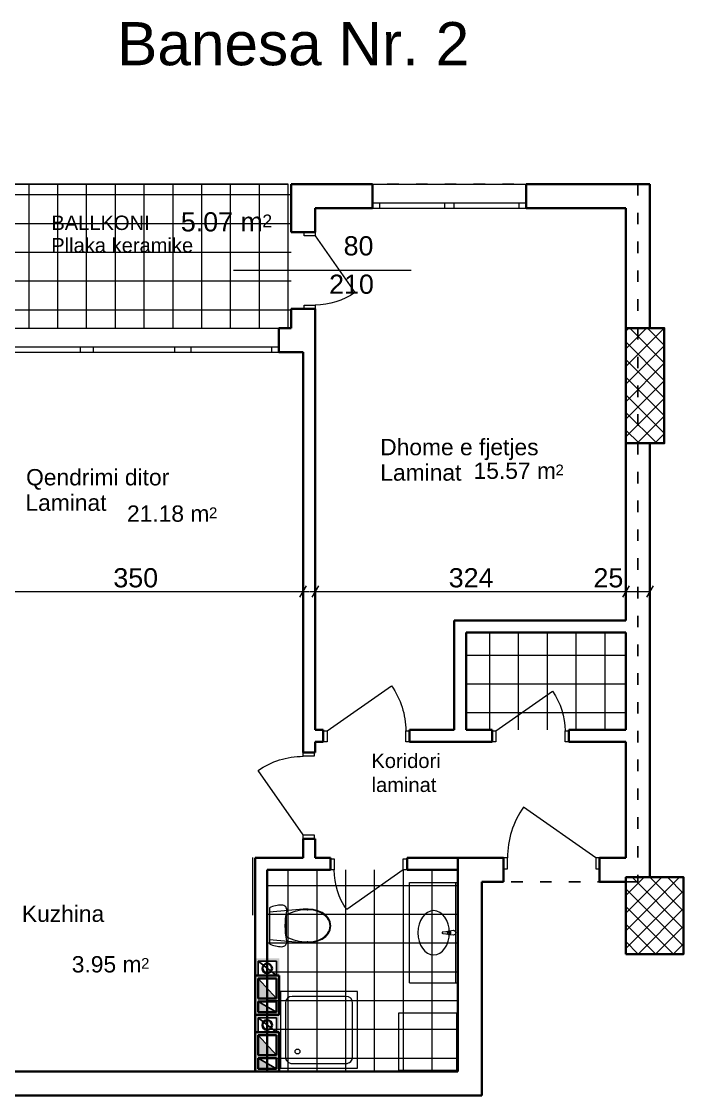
# Model space of a CAD drawing. Header units: centimetres. Extents: x 765 to 25620, y 224160 to 230516.
# Drawn here: x 9086 to 9775, y 229192 to 230311 of the extents above; entities that cross this region are included whole.
import ezdxf
from ezdxf.enums import TextEntityAlignment as Align

# ---------------------------------------------------------------- set-up
doc = ezdxf.new("R2010")
doc.units = ezdxf.units.CM
doc.header["$MEASUREMENT"] = 0
doc.linetypes.add('ACAD_ISO03W100', pattern=[30, 12, -18])
for name, color, linetype, lineweight, true_color in [('0_Pen_No__1#1_Pen_No__8', 7, 'Continuous', 35, 0xa80f02), ('0_Pen_No__8', 7, 'Continuous', 35, 0xa80f02), ('2D Drafting - General_Pen_No__8', 7, 'Continuous', 35, 0xa80f02), ('A-COLS_Pen_No__97#1_Pen_No__81', 7, 'Continuous', 20, 0x6a6a6a), ('Annotation - Text_Pen_No__8', 7, 'Continuous', 35, 0xa80f02), ('ARCHICAD Doors_Pen_No__23', 7, 'Continuous', 20, 0xff6600), ('ARCHICAD Doors_Pen_No__3', 7, 'Continuous', 18, 0xff6600), ('ARCHICAD Windows_Pen_No__23', 7, 'Continuous', 20, 0xff6600), ('ARCHICAD Windows_Pen_No__3', 7, 'Continuous', 18, 0xff6600), ('Interior - Furniture _Pen_No__81', 7, 'Continuous', 20, 0x6a6a6a)]:
    doc.layers.add(name, color=color, linetype=linetype, lineweight=lineweight, true_color=true_color)
for name, color, linetype, lineweight in [('0_Pen_No__101', 252, 'Continuous', 13), ('ARCHICAD Door Markers_Pen_No__1', 7, 'Continuous', 13), ('ARCHICAD Door Markers_Pen_No__7', 7, 'Continuous', 35), ('ARCHICAD Doors_Pen_No__27', 7, 'Continuous', 35), ('ARCHICAD Windows_Pen_No__27', 7, 'Continuous', 35), ('Structural - Bearing_Pen_No__21', 7, 'Continuous', 35), ('Structural - Bearing_Pen_No__27', 7, 'Continuous', 35)]:
    doc.layers.add(name, color=color, linetype=linetype, lineweight=lineweight)
for name, color, linetype in [('ARCHICAD Door Markers', 7, 'Continuous'), ('ARCHICAD Doors', 7, 'Continuous'), ('ARCHICAD Windows', 7, 'Continuous'), ('Dimensioning - General', 7, 'Continuous'), ('Structural - Bearing', 7, 'Continuous')]:
    doc.layers.add(name, color=color, linetype=linetype)
doc.styles.add('GENERATED_STYLE_1', font='arial.ttf')
doc.styles.get("Standard").update_dxf_attribs({"font": 'arial.ttf'})
pattern_1 = [(45, (7503.37, 207240.939), (-9.192388, 9.192388), []), (135, (7503.37, 207240.939), (9.192388, 9.192388), [])]

# ---------------------------------------------------------------- blocks, each defined once
blk = doc.blocks.new('Door 22_6')
at = {"layer": 'ARCHICAD Doors_Pen_No__23', "color": 30, "linetype": 'Continuous', "lineweight": 20, "true_color": 0xff6600}
for p, q in [((-360, 0), (-400, 0)), ((-400, 0), (-400, -115)), ((-360, -115), (-360, 0)), ((400, 0), (360, 0)), ((360, 0), (360, -115)), ((400, -115), (400, 0)), ((-400, -115), (-360, -115)), ((360, -115), (400, -115))]:
    blk.add_line(p, q, dxfattribs=at)
at = {"layer": 'ARCHICAD Doors_Pen_No__27', "color": 7, "linetype": 'Continuous', "lineweight": 35}
for p, q in [((-400, 10), (-437, 10)), ((-400, 10), (-437, 10)), ((-400, 0), (-400, 10)), ((-400, 0), (-400, 10)), ((-400, -115), (-400, 0)), ((-400, -115), (-400, 0)), ((400, 0), (400, 10)), ((400, 0), (400, 10)), ((400, 10), (437, 10)), ((400, 10), (437, 10)), ((400, -115), (400, 0)), ((400, -115), (400, 0)), ((-400, -115), (-437, -115)), ((-400, -115), (-437, -115)), ((400, -115), (437, -115)), ((400, -115), (437, -115))]:
    blk.add_line(p, q, dxfattribs=at)
at = {"layer": 'ARCHICAD Doors_Pen_No__3', "color": 30, "linetype": 'Continuous', "lineweight": 18, "true_color": 0xff6600}
blk.add_line((360, 0), (-230, 413), dxfattribs=at)
blk.add_arc((360, 0), 720, 145, 180, dxfattribs=at)
blk = doc.blocks.new('Door 22_4')
at = {"layer": 'ARCHICAD Doors_Pen_No__23', "color": 30, "linetype": 'Continuous', "lineweight": 20, "true_color": 0xff6600}
for p, q in [((-410, 0), (-450, 0)), ((-450, 0), (-450, -115)), ((-410, -115), (-410, 0)), ((450, 0), (410, 0)), ((410, 0), (410, -115)), ((450, -115), (450, 0)), ((-450, -115), (-410, -115)), ((410, -115), (450, -115))]:
    blk.add_line(p, q, dxfattribs=at)
at = {"layer": 'ARCHICAD Doors_Pen_No__27', "color": 7, "linetype": 'Continuous', "lineweight": 35}
for p, q in [((-450, 10), (-487, 10)), ((-450, 10), (-487, 10)), ((-450, 0), (-450, 10)), ((-450, 0), (-450, 10)), ((-450, -115), (-450, 0)), ((-450, -115), (-450, 0)), ((450, 0), (450, 10)), ((450, 0), (450, 10)), ((450, 10), (487, 10)), ((450, 10), (487, 10)), ((450, -115), (450, 0)), ((450, -115), (450, 0)), ((-450, -115), (-487, -115)), ((-450, -115), (-487, -115)), ((450, -115), (487, -115)), ((450, -115), (487, -115))]:
    blk.add_line(p, q, dxfattribs=at)
at = {"layer": 'ARCHICAD Doors_Pen_No__3', "color": 30, "linetype": 'Continuous', "lineweight": 18, "true_color": 0xff6600}
blk.add_line((410, 0), (-262, 470), dxfattribs=at)
blk.add_arc((410, 0), 820, 145, 180, dxfattribs=at)
blk = doc.blocks.new('Double Sash Window 22_2')
at = {"layer": 'ARCHICAD Windows_Pen_No__23', "color": 30, "linetype": 'Continuous', "lineweight": 20, "true_color": 0xff6600}
for p, q in [((-800, 0), (-725, 0)), ((-725, 0), (-725, -50)), ((-50, -50), (-50, 0)), ((-50, 0), (0, 0)), ((0, 0), (50, 0)), ((50, 0), (50, -50)), ((725, -50), (725, 0)), ((725, 0), (800, 0)), ((-725, -50), (-800, -50)), ((0, -50), (-50, -50)), ((50, -50), (0, -50)), ((800, -50), (725, -50))]:
    blk.add_line(p, q, dxfattribs=at)
at = {"layer": 'ARCHICAD Windows_Pen_No__27', "color": 7, "linetype": 'Continuous', "lineweight": 35}
for p, q in [((-800, 0), (-800, -50)), ((-800, 0), (-800, -50)), ((800, 0), (800, -50)), ((800, 0), (800, -50)), ((-800, -50), (-800, -250)), ((800, -50), (800, -250))]:
    blk.add_line(p, q, dxfattribs=at)
at = {"layer": 'ARCHICAD Windows_Pen_No__3', "color": 30, "linetype": 'Continuous', "lineweight": 18, "true_color": 0xff6600}
for p, q in [((-800, 0), (800, 0)), ((-725, 0), (-50, 0)), ((50, 0), (725, 0)), ((-50, -50), (-725, -50)), ((725, -50), (50, -50)), ((-800, -250), (800, -250))]:
    blk.add_line(p, q, dxfattribs=at)
blk = doc.blocks.new('Triple Window 22')
at = {"layer": 'ARCHICAD Windows_Pen_No__23', "color": 30, "linetype": 'Continuous', "lineweight": 20, "true_color": 0xff6600}
for p, q in [((-1500, 0), (-1425, 0)), ((-1425, 0), (-1425, -50)), ((-568, -50), (-568, 0)), ((-568, 0), (-500, 0)), ((-500, 0), (-432, 0)), ((-432, 0), (-432, -50)), ((412.5, -50), (412.5, 0)), ((412.5, 0), (500, 0)), ((500, 0), (587.5, 0)), ((587.5, 0), (587.5, -50)), ((1425, -50), (1425, 0)), ((1425, 0), (1500, 0)), ((-1425, -50), (-1500, -50)), ((-500, -50), (-568, -50)), ((-432, -50), (-500, -50)), ((500, -50), (412.5, -50)), ((587.5, -50), (500, -50)), ((1500, -50), (1425, -50))]:
    blk.add_line(p, q, dxfattribs=at)
at = {"layer": 'ARCHICAD Windows_Pen_No__27', "color": 7, "linetype": 'Continuous', "lineweight": 35}
for p, q in [((-1500, 0), (-1500, -50)), ((-1500, 0), (-1500, -50)), ((1500, 0), (1500, -50)), ((1500, 0), (1500, -50)), ((-1500, -50), (-1500, -250)), ((1500, -50), (1500, -250))]:
    blk.add_line(p, q, dxfattribs=at)
at = {"layer": 'ARCHICAD Windows_Pen_No__3', "color": 30, "linetype": 'Continuous', "lineweight": 18, "true_color": 0xff6600}
for p, q in [((-1500, 0), (1500, 0)), ((-1425, 0), (-568, 0)), ((-432, 0), (412.5, 0)), ((587.5, 0), (1425, 0)), ((-568, -50), (-1425, -50)), ((412.5, -50), (-432, -50)), ((1425, -50), (587.5, -50)), ((-1500, -250), (1500, -250))]:
    blk.add_line(p, q, dxfattribs=at)
blk = doc.blocks.new('Door 22_3')
at = {"layer": 'ARCHICAD Doors_Pen_No__23', "color": 30, "linetype": 'Continuous', "lineweight": 20, "true_color": 0xff6600}
for p, q in [((-460, 0), (-500, 0)), ((-500, 0), (-500, -115)), ((-460, -115), (-460, 0)), ((500, 0), (460, 0)), ((460, 0), (460, -115)), ((500, -115), (500, 0)), ((-500, -115), (-460, -115)), ((460, -115), (500, -115))]:
    blk.add_line(p, q, dxfattribs=at)
at = {"layer": 'ARCHICAD Doors_Pen_No__27', "color": 7, "linetype": 'Continuous', "lineweight": 35}
for p, q in [((-500, 0), (-537, 0)), ((-500, 0), (-537, 0)), ((-500, 0), (-500, -115)), ((-500, 0), (-500, -115)), ((500, 0), (500, -115)), ((500, 0), (500, -115)), ((500, 0), (537, 0)), ((500, 0), (537, 0)), ((-500, -115), (-500, -250)), ((-500, -115), (-500, -250)), ((500, -115), (500, -250)), ((500, -115), (500, -250)), ((-500, -250), (-537, -250)), ((-500, -250), (-537, -250)), ((500, -250), (537, -250)), ((500, -250), (537, -250))]:
    blk.add_line(p, q, dxfattribs=at)
at = {"layer": 'ARCHICAD Doors_Pen_No__3', "color": 30, "linetype": 'Continuous', "lineweight": 18, "true_color": 0xff6600}
blk.add_line((460, 0), (-294, 528), dxfattribs=at)
blk.add_arc((460, 0), 920, 145, 180, dxfattribs=at)
blk = doc.blocks.new('Door 22')
at = {"layer": 'ARCHICAD Doors_Pen_No__23', "color": 30, "linetype": 'Continuous', "lineweight": 20, "true_color": 0xff6600}
for p, q in [((-360, 0), (-400, 0)), ((-400, 0), (-400, -115)), ((-360, -115), (-360, 0)), ((400, 0), (360, 0)), ((360, 0), (360, -115)), ((400, -115), (400, 0)), ((-400, -115), (-360, -115)), ((360, -115), (400, -115))]:
    blk.add_line(p, q, dxfattribs=at)
at = {"layer": 'ARCHICAD Doors_Pen_No__27', "color": 7, "linetype": 'Continuous', "lineweight": 35}
for p, q in [((-400, 0), (-437, 0)), ((-400, 0), (-437, 0)), ((-400, 0), (-400, -115)), ((-400, 0), (-400, -115)), ((400, 0), (400, -115)), ((400, 0), (400, -115)), ((400, 0), (437, 0)), ((400, 0), (437, 0)), ((-400, -125), (-437, -125)), ((-400, -125), (-437, -125)), ((-400, -115), (-400, -125)), ((-400, -115), (-400, -125)), ((400, -115), (400, -125)), ((400, -115), (400, -125)), ((400, -125), (437, -125)), ((400, -125), (437, -125))]:
    blk.add_line(p, q, dxfattribs=at)
at = {"layer": 'ARCHICAD Doors_Pen_No__3', "color": 30, "linetype": 'Continuous', "lineweight": 18, "true_color": 0xff6600}
blk.add_line((360, 0), (-230, 413), dxfattribs=at)
blk.add_arc((360, 0), 720, 145, 180, dxfattribs=at)
blk = doc.blocks.new('Door 22_2')
at = {"layer": 'ARCHICAD Doors_Pen_No__23', "color": 30, "linetype": 'Continuous', "lineweight": 20, "true_color": 0xff6600}
for p, q in [((-410, 0), (-450, 0)), ((-450, 0), (-450, -115)), ((-410, -115), (-410, 0)), ((450, 0), (410, 0)), ((410, 0), (410, -115)), ((450, -115), (450, 0)), ((-450, -115), (-410, -115)), ((410, -115), (450, -115))]:
    blk.add_line(p, q, dxfattribs=at)
at = {"layer": 'ARCHICAD Doors_Pen_No__27', "color": 7, "linetype": 'Continuous', "lineweight": 35}
for p, q in [((-450, 0), (-487, 0)), ((-450, 0), (-487, 0)), ((-450, 0), (-450, -115)), ((-450, 0), (-450, -115)), ((450, 0), (450, -115)), ((450, 0), (450, -115)), ((450, 0), (487, 0)), ((450, 0), (487, 0)), ((-450, -125), (-487, -125)), ((-450, -125), (-487, -125)), ((-450, -115), (-450, -125)), ((-450, -115), (-450, -125)), ((450, -115), (450, -125)), ((450, -115), (450, -125)), ((450, -125), (487, -125)), ((450, -125), (487, -125))]:
    blk.add_line(p, q, dxfattribs=at)
at = {"layer": 'ARCHICAD Doors_Pen_No__3', "color": 30, "linetype": 'Continuous', "lineweight": 18, "true_color": 0xff6600}
blk.add_line((410, 0), (-262, 470), dxfattribs=at)
blk.add_arc((410, 0), 820, 145, 180, dxfattribs=at)
blk = doc.blocks.new('Door 22_5')
at = {"layer": 'ARCHICAD Doors_Pen_No__23', "color": 30, "linetype": 'Continuous', "lineweight": 20, "true_color": 0xff6600}
for p, q in [((-360, 0), (-400, 0)), ((-400, 0), (-400, -115)), ((-360, -115), (-360, 0)), ((400, 0), (360, 0)), ((360, 0), (360, -115)), ((400, -115), (400, 0)), ((-400, -115), (-360, -115)), ((360, -115), (400, -115))]:
    blk.add_line(p, q, dxfattribs=at)
at = {"layer": 'ARCHICAD Doors_Pen_No__27', "color": 7, "linetype": 'Continuous', "lineweight": 35}
for p, q in [((-400, 0), (-437, 0)), ((-400, 0), (-437, 0)), ((-400, 0), (-400, -115)), ((-400, 0), (-400, -115)), ((400, 0), (400, -115)), ((400, 0), (400, -115)), ((400, 0), (437, 0)), ((400, 0), (437, 0)), ((-400, -115), (-400, -250)), ((-400, -115), (-400, -250)), ((400, -115), (400, -250)), ((400, -115), (400, -250)), ((-400, -250), (-437, -250)), ((-400, -250), (-437, -250)), ((400, -250), (437, -250)), ((400, -250), (437, -250))]:
    blk.add_line(p, q, dxfattribs=at)
at = {"layer": 'ARCHICAD Doors_Pen_No__3', "color": 30, "linetype": 'Continuous', "lineweight": 18, "true_color": 0xff6600}
blk.add_line((360, 0), (-230, 413), dxfattribs=at)
blk.add_arc((360, 0), 720, 145, 180, dxfattribs=at)
blk = doc.blocks.new('D Marker 22')
at = {"layer": 'ARCHICAD Door Markers_Pen_No__1', "color": 7, "linetype": 'Continuous', "lineweight": 13}
blk.add_line((0, -1250), (0, 600), dxfattribs=at)
at = {"layer": 'ARCHICAD Door Markers_Pen_No__7', "color": 7, "lineweight": 35, "style": 'GENERATED_STYLE_1'}
for tag, p in [('AC_MarkerText_3', (-369, -329)), ('A', (31, -329))]:
    blk.add_attdef(tag, text='', height=200, rotation=270, dxfattribs=at).set_placement(p, align=Align.BOTTOM_LEFT)

msp = doc.modelspace()

# ---------------------------------------------------------------- hatches: boundary and pattern name
at = {"layer": 'A-COLS_Pen_No__97#1_Pen_No__81', "linetype": 'Continuous', "lineweight": 20, "true_color": 0x6a6a6a}
h = msp.add_hatch(color=251, dxfattribs=at)
h.paths.add_polyline_path([(9354, 229313.8), (9329, 229313.8), (9329, 229334.8), (9354, 229334.8)])
h.paths.add_polyline_path([(9351, 229316.8), (9351, 229331.8), (9332, 229331.8), (9332, 229316.8)], flags=0)
h = msp.add_hatch(color=251, dxfattribs=at)
h.paths.add_polyline_path([(9354, 229275.8), (9354, 229316.8), (9329, 229316.8), (9329, 229275.8)])
h.paths.add_polyline_path([(9351, 229289.8), (9351, 229278.8), (9332, 229278.8), (9332, 229289.8)], flags=0)
h.paths.add_polyline_path([(9351, 229292.8), (9332, 229292.8), (9332, 229313.8), (9351, 229313.8)], flags=0)
for points in [[(9351, 229292.8), (9332, 229292.8), (9332, 229313.8)], [(9332, 229289.8), (9332, 229278.8), (9351, 229278.8)], [(9351, 229233.8), (9332, 229233.8), (9332, 229254.8)], [(9332, 229230.8), (9332, 229219.8), (9351, 229219.8)]]:
    msp.add_hatch(color=251, dxfattribs=at).paths.add_polyline_path(points)
h = msp.add_hatch(color=251, dxfattribs=at)
h.paths.add_polyline_path([(9354, 229254.8), (9329, 229254.8), (9329, 229275.8), (9354, 229275.8)])
h.paths.add_polyline_path([(9351, 229257.8), (9351, 229272.8), (9332, 229272.8), (9332, 229257.8)], flags=0)
h = msp.add_hatch(color=251, dxfattribs=at)
h.paths.add_polyline_path([(9354, 229216.8), (9354, 229257.8), (9329, 229257.8), (9329, 229216.8)])
h.paths.add_polyline_path([(9351, 229230.8), (9351, 229219.8), (9332, 229219.8), (9332, 229230.8)], flags=0)
h.paths.add_polyline_path([(9351, 229233.8), (9332, 229233.8), (9332, 229254.8), (9351, 229254.8)], flags=0)
at = {"layer": 'Structural - Bearing', "linetype": 'Continuous', "lineweight": 0, "true_color": 0x000000}
h = msp.add_hatch(dxfattribs=at)
h.set_pattern_fill('CONCRETE_BLOCK', color=18, scale=0.1, style=0, pattern_type=2)
h.set_pattern_definition(pattern_1)
h.paths.add_polyline_path([(9715.2, 229871.7), (9755.2, 229871.7), (9755.2, 229991.7), (9715.2, 229991.7)])
h = msp.add_hatch(dxfattribs=at)
h.set_pattern_fill('CONCRETE_BLOCK', color=18, scale=0.1, style=0, pattern_type=2)
h.set_pattern_definition(pattern_1)
h.paths.add_polyline_path([(9715.2, 229339.3), (9775.2, 229339.3), (9775.2, 229419.3), (9715.2, 229419.3)])

# ---------------------------------------------------------------- linework, layer by layer
at = {"color": 0}
for p, q in [((9004, 230141.9), (9363.4, 230141.9)), ((9332, 229316.8), (9332, 229331.8)), ((9332, 229331.8), (9351, 229331.8)), ((9351, 229316.8), (9332, 229331.8)), ((9332, 229331.8), (9351, 229331.8)), ((9351, 229331.8), (9351, 229316.8)), ((9351, 229331.8), (9351, 229316.8)), ((9351, 229316.8), (9332, 229316.8)), ((9351, 229313.8), (9332, 229313.8)), ((9332, 229313.8), (9351, 229292.8)), ((9351, 229292.8), (9351, 229313.8)), ((9351, 229289.8), (9332, 229289.8)), ((9332, 229289.8), (9351, 229278.8)), ((9351, 229278.8), (9351, 229289.8)), ((9332, 229257.8), (9332, 229272.8)), ((9332, 229272.8), (9351, 229272.8)), ((9351, 229257.8), (9332, 229272.8)), ((9332, 229272.8), (9351, 229272.8)), ((9351, 229272.8), (9351, 229257.8)), ((9351, 229272.8), (9351, 229257.8)), ((9351, 229257.8), (9332, 229257.8)), ((9351, 229254.8), (9332, 229254.8)), ((9332, 229254.8), (9351, 229233.8)), ((9351, 229233.8), (9351, 229254.8)), ((9351, 229230.8), (9332, 229230.8)), ((9332, 229230.8), (9351, 229219.8)), ((9351, 229219.8), (9351, 229230.8))]:
    msp.add_line(p, q, dxfattribs=at)
at = {"color": 251, "linetype": 'ACAD_ISO03W100', "true_color": 0x6a6a6a}
msp.add_lwpolyline([(9565.2, 229191.8), (9016.5, 229191.8), (9016.5, 230141.9), (9727.7, 230141.9), (9727.7, 229419.3), (9727.7, 229414.5), (9565.2, 229414.5), (9565.2, 229191.8)], dxfattribs=at)
at = {"layer": '0_Pen_No__1#1_Pen_No__8', "color": 14, "linetype": 'Continuous', "lineweight": 35, "true_color": 0xa80f02}
for p, q in [((9329, 229275.8), (9329, 229316.8)), ((9329, 229316.8), (9354, 229316.8)), ((9332, 229313.8), (9351, 229313.8)), ((9332, 229292.8), (9332, 229313.8)), ((9351, 229313.8), (9351, 229292.8)), ((9354, 229316.8), (9354, 229275.8)), ((9351, 229292.8), (9332, 229292.8)), ((9351, 229289.8), (9332, 229289.8)), ((9332, 229278.8), (9332, 229289.8)), ((9351, 229289.8), (9351, 229278.8)), ((9354, 229275.8), (9329, 229275.8)), ((9351, 229278.8), (9332, 229278.8)), ((9329, 229216.8), (9329, 229257.8)), ((9329, 229257.8), (9354, 229257.8)), ((9354, 229257.8), (9354, 229216.8)), ((9332, 229254.8), (9351, 229254.8)), ((9332, 229233.8), (9332, 229254.8)), ((9351, 229254.8), (9351, 229233.8)), ((9351, 229233.8), (9332, 229233.8)), ((9351, 229230.8), (9332, 229230.8)), ((9332, 229219.8), (9332, 229230.8)), ((9351, 229230.8), (9351, 229219.8)), ((9354, 229216.8), (9329, 229216.8)), ((9351, 229219.8), (9332, 229219.8))]:
    msp.add_line(p, q, dxfattribs=at)
at = {"layer": '0_Pen_No__101', "color": 252, "linetype": 'Continuous', "lineweight": 13}
for p, q in [((9093.4, 229991.7), (9093.4, 230141.9)), ((9123.4, 229991.7), (9123.4, 230141.9)), ((9153.4, 229991.7), (9153.4, 230141.9)), ((9183.4, 229991.7), (9183.4, 230141.9)), ((9213.4, 229991.7), (9213.4, 230141.9)), ((9243.4, 229991.7), (9243.4, 230141.9)), ((9273.4, 229991.7), (9273.4, 230141.9)), ((9303.4, 229991.7), (9303.4, 230141.9)), ((9333.4, 229991.7), (9333.4, 230141.9)), ((9363.4, 229991.7), (9363.4, 230141.9)), ((9029, 230130.9), (9366.5, 230130.9)), ((9029, 230100.9), (9366.5, 230100.9)), ((9029, 230070.9), (9366.5, 230070.9)), ((9029, 230040.9), (9366.5, 230040.9)), ((9029, 230010.9), (9366.5, 230010.9)), ((9573.4, 229572.9), (9573.4, 229674.3)), ((9603.4, 229572.9), (9603.4, 229674.3)), ((9633.4, 229572.9), (9633.4, 229674.3)), ((9663.4, 229572.9), (9663.4, 229674.3)), ((9693.4, 229572.9), (9693.4, 229674.3)), ((9548.7, 229650.9), (9715.2, 229650.9)), ((9548.7, 229620.9), (9715.2, 229620.9)), ((9548.7, 229590.9), (9715.2, 229590.9)), ((9363.4, 229216.8), (9363.4, 229426.9)), ((9393.4, 229216.8), (9393.4, 229426.9)), ((9423.4, 229216.8), (9423.4, 229426.9)), ((9453.4, 229216.8), (9453.4, 229426.9)), ((9483.4, 229216.8), (9483.4, 229426.9)), ((9513.4, 229216.8), (9513.4, 229426.9)), ((9341.5, 229410.9), (9540.2, 229410.9)), ((9341.5, 229380.9), (9540.2, 229380.9)), ((9341.5, 229350.9), (9540.2, 229350.9)), ((9341.5, 229320.9), (9540.2, 229320.9)), ((9341.5, 229290.9), (9540.2, 229290.9)), ((9341.5, 229260.9), (9540.2, 229260.9)), ((9341.5, 229230.9), (9540.2, 229230.9))]:
    msp.add_line(p, q, dxfattribs=at)
at = {"layer": '2D Drafting - General_Pen_No__8', "color": 14, "linetype": 'Continuous', "lineweight": 35, "true_color": 0xa80f02}
for centre in [(9341.5, 229324.3), (9341.5, 229265.3)]:
    msp.add_circle(centre, 5, dxfattribs=at)
at = {"layer": 'Dimensioning - General', "color": 7, "linetype": 'Continuous', "lineweight": 13}
for p, q in [((9029, 229717.2), (9379, 229717.2)), ((9375.5, 229711.2), (9382.5, 229723.2)), ((9379, 229708.2), (9379, 229726.2)), ((9379, 229717.2), (9384.9, 229717.2)), ((9385.6, 229717.2), (9391.5, 229717.2)), ((9395, 229723.2), (9388, 229711.2)), ((9391.5, 229708.2), (9391.5, 229726.2)), ((9391.5, 229717.2), (9715.2, 229717.2)), ((9718.6, 229723.2), (9711.7, 229711.2)), ((9718.6, 229723.2), (9711.7, 229711.2)), ((9715.2, 229708.2), (9715.2, 229726.2)), ((9715.2, 229708.2), (9715.2, 229726.2)), ((9715.2, 229717.2), (9740.2, 229717.2)), ((9743.6, 229723.2), (9736.7, 229711.2)), ((9743.6, 229723.2), (9736.7, 229711.2)), ((9740.2, 229708.2), (9740.2, 229726.2)), ((9740.2, 229708.2), (9740.2, 229726.2))]:
    msp.add_line(p, q, dxfattribs=at)
at = {"layer": 'Interior - Furniture _Pen_No__81', "color": 251, "linetype": 'Continuous', "lineweight": 20, "true_color": 0x6a6a6a}
for p, q in [((9326.6, 229379.8), (9326.6, 229439.8)), ((9489.9, 229309.4), (9489.9, 229413.7)), ((9489.9, 229413.7), (9539.9, 229413.7)), ((9537.9, 229309.4), (9537.9, 229413.7)), ((9539.9, 229309.4), (9539.9, 229413.7)), ((9345.3, 229388.1), (9343.8, 229387.3)), ((9343.8, 229387.3), (9343.8, 229350)), ((9378.9, 229386), (9343.8, 229382.8)), ((9343.8, 229382.8), (9343.8, 229354.6)), ((9346.9, 229388.7), (9345.3, 229388.1)), ((9348.5, 229389.2), (9346.9, 229388.7)), ((9350.1, 229389.6), (9348.5, 229389.2)), ((9351.7, 229390), (9350.1, 229389.6)), ((9353.4, 229390.2), (9351.7, 229390)), ((9355, 229390.4), (9353.4, 229390.2)), ((9356.7, 229390.4), (9355, 229390.4)), ((9357.8, 229390.3), (9356.7, 229390.4)), ((9358.9, 229389.9), (9357.8, 229390.3)), ((9359.9, 229389.3), (9358.9, 229389.9)), ((9360.8, 229388.5), (9359.9, 229389.3)), ((9360.7, 229376.4), (9361.2, 229380.3)), ((9361.4, 229387.5), (9360.8, 229388.5)), ((9361.2, 229380.3), (9361.8, 229384.1)), ((9361.8, 229386.4), (9361.4, 229387.5)), ((9361.9, 229385.3), (9361.8, 229386.4)), ((9361.8, 229384.1), (9361.9, 229385.3)), ((9384, 229386.2), (9378.9, 229386)), ((9389.2, 229385.6), (9384, 229386.2)), ((9394.2, 229384.4), (9389.2, 229385.6)), ((9398.8, 229382.5), (9394.2, 229384.4)), ((9402.6, 229379.9), (9398.8, 229382.5)), ((9360.3, 229368.7), (9360.4, 229372.6)), ((9360.4, 229372.6), (9360.7, 229376.4)), ((9361.1, 229379.6), (9361.1, 229368.7)), ((9405.4, 229376.6), (9402.6, 229379.9)), ((9404.3, 229376.8), (9404.3, 229376.8)), ((9407.2, 229372.8), (9405.4, 229376.6)), ((9407.8, 229368.7), (9407.2, 229372.8)), ((9360.4, 229364.8), (9360.3, 229368.7)), ((9360.7, 229360.9), (9360.4, 229364.8)), ((9361.2, 229357), (9360.7, 229360.9)), ((9361.1, 229368.7), (9361.1, 229357.8)), ((9402.6, 229357.4), (9405.4, 229360.7)), ((9405.4, 229360.7), (9407.2, 229364.6)), ((9407, 229368.7), (9407, 229368.7)), ((9407.2, 229364.6), (9407.8, 229368.7)), ((9524.9, 229362.6), (9530.2, 229363.3)), ((9530.2, 229359.7), (9524.9, 229360.4)), ((9531.2, 229363.6), (9535.4, 229364)), ((9535.4, 229359), (9531.2, 229359.4)), ((9532.9, 229362.9), (9531.4, 229362.9)), ((9531.4, 229360.2), (9532.9, 229360.2)), ((9532.9, 229360.2), (9532.9, 229362.9)), ((9343.8, 229354.6), (9378.9, 229351.3)), ((9343.8, 229350), (9345.3, 229349.3)), ((9345.3, 229349.3), (9346.9, 229348.7)), ((9346.9, 229348.7), (9348.5, 229348.1)), ((9348.5, 229348.1), (9350.1, 229347.7)), ((9350.1, 229347.7), (9351.7, 229347.4)), ((9351.7, 229347.4), (9353.4, 229347.1)), ((9353.4, 229347.1), (9355, 229347)), ((9355, 229347), (9356.7, 229346.9)), ((9356.7, 229346.9), (9357.8, 229347)), ((9357.8, 229347), (9358.9, 229347.4)), ((9358.9, 229347.4), (9359.9, 229348)), ((9359.9, 229348), (9360.8, 229348.9)), ((9360.8, 229348.9), (9361.4, 229349.8)), ((9361.8, 229353.2), (9361.2, 229357)), ((9361.4, 229349.8), (9361.8, 229350.9)), ((9361.9, 229352.1), (9361.8, 229353.2)), ((9361.8, 229350.9), (9361.9, 229352.1)), ((9378.9, 229351.3), (9384, 229351.2)), ((9384, 229351.2), (9389.2, 229351.7)), ((9389.2, 229351.7), (9394.2, 229353)), ((9394.2, 229353), (9398.8, 229354.9)), ((9398.8, 229354.9), (9402.6, 229357.4)), ((9489.9, 229309.4), (9539.9, 229309.4)), ((9435.5, 229300.2), (9355.5, 229300.2)), ((9355.5, 229300.2), (9355.5, 229220.2)), ((9423.5, 229295.2), (9367.5, 229295.2)), ((9435.5, 229220.2), (9435.5, 229300.2)), ((9360.5, 229288.2), (9360.5, 229232.2)), ((9430.5, 229232.2), (9430.5, 229288.2)), ((9478.7, 229218), (9478.7, 229278)), ((9478.7, 229278), (9538.7, 229278)), ((9538.7, 229278), (9538.7, 229218)), ((9367.5, 229225.2), (9423.5, 229225.2)), ((9355.5, 229220.2), (9435.5, 229220.2)), ((9538.7, 229218), (9478.7, 229218))]:
    msp.add_line(p, q, dxfattribs=at)
for centre, major_axis, ratio, start_param, end_param in [((9382.6, 229342.9), (42.6, 0), 0.999377, 1.547181, 2.100201), ((9385.1, 229359.7), (-25.7, 0), 0.999377, 3.867532, 4.76812), ((9393.1, 229368.6), (-13.9, 0), 0.999377, 3.147454, 3.774097), ((9382.6, 229394.5), (-42.6, 0), 0.999377, 1.041392, 1.594412), ((9385.1, 229377.6), (-25.7, 0), 0.999377, 1.515065, 2.415654), ((9393.1, 229368.8), (13.9, 0), 0.999377, -0.632505, -0.005861), ((9367.5, 229288.2), (-4.95, 4.95), 1, -0.785398, 0.785398), ((9423.5, 229288.2), (4.95, 4.95), 1, 5.497787, 7.068583), ((9373, 229237.7), (-1.77, 1.77), 1, -0.785398, 5.497787), ((9367.5, 229232.2), (4.95, 4.95), 1, 2.356194, 3.926991), ((9423.5, 229232.2), (-4.95, 4.95), 1, 2.356194, 3.926991)]:
    msp.add_ellipse(centre, major_axis=major_axis, ratio=ratio, start_param=start_param, end_param=end_param, dxfattribs=at)
at = {"layer": 'Interior - Furniture _Pen_No__81', "color": 251, "linetype": 'Continuous', "lineweight": 20, "true_color": 0x6a6a6a, "extrusion": (0, 0, -1)}
msp.add_ellipse((9514.9, 229361.5), major_axis=(0, 23), ratio=0.717391, dxfattribs=at)
for centre, major_axis, start_param, end_param in [((9525.1, 229361.5), (0.791, 0.791), 2.480792, 5.373189), ((9531.3, 229361.5), (-1.49, 1.49), 4.498953, 6.496621), ((9531.4, 229361.5), (-0.962, 0.962), 3.926991, 7.068583), ((9531.3, 229361.5), (1.49, 1.49), -1.35736, -0.875625), ((9531.3, 229361.5), (-1.49, 1.49), 4.017217, 4.498953), ((9535.4, 229361.5), (1.77, 1.77), -0.785398, 2.356194)]:
    msp.add_ellipse(centre, major_axis=major_axis, ratio=1, start_param=start_param, end_param=end_param, dxfattribs=at)
at = {"layer": 'Interior - Furniture _Pen_No__81', "color": 251, "linetype": 'Continuous', "lineweight": 20, "true_color": 0x6a6a6a}
for p in [(9383.6, 229385.4), (9361.1, 229379.6), (9404.3, 229360.6), (9383.6, 229352)]:
    msp.add_point(p, dxfattribs=at)
at = {"layer": 'Structural - Bearing_Pen_No__21', "color": 7, "linetype": 'Continuous', "lineweight": 35, "flags": 128}
for points in [[(9715.2, 229871.7), (9755.2, 229871.7), (9755.2, 229991.7), (9715.2, 229991.7)], [(9715.2, 229339.3), (9775.2, 229339.3), (9775.2, 229419.3), (9715.2, 229419.3)]]:
    msp.add_lwpolyline(points, close=True, dxfattribs=at)
at = {"layer": 'Structural - Bearing_Pen_No__27', "color": 7, "linetype": 'Continuous', "lineweight": 35}
for p, q in [((9451.3, 230121.9), (9451.3, 230141.9)), ((9611.3, 230121.9), (9611.3, 230141.9)), ((9451.3, 230116.9), (9451.3, 230121.9)), ((9611.3, 230116.9), (9611.3, 230121.9)), ((9366.5, 230091.8), (9366.5, 230095.5)), ((9380, 230091.8), (9366.5, 230091.8)), ((9391.5, 230091.8), (9380, 230091.8)), ((9391.5, 230091.8), (9391.5, 230095.5)), ((9366.5, 230011.8), (9366.5, 230008.1)), ((9380, 230011.8), (9366.5, 230011.8)), ((9391.5, 230011.8), (9380, 230011.8)), ((9391.5, 230011.8), (9391.5, 230008.1)), ((9353.6, 229971.7), (9353.6, 229991.7)), ((9353.6, 229966.7), (9353.6, 229971.7)), ((9399.8, 229572.9), (9396.1, 229572.9)), ((9399.8, 229571.9), (9399.8, 229572.9)), ((9399.8, 229560.4), (9399.8, 229571.9)), ((9489.8, 229572.9), (9493.5, 229572.9)), ((9489.8, 229571.9), (9489.8, 229572.9)), ((9489.8, 229560.4), (9489.8, 229571.9)), ((9575.8, 229572.9), (9572.1, 229572.9)), ((9575.8, 229571.9), (9575.8, 229572.9)), ((9575.8, 229560.4), (9575.8, 229571.9)), ((9655.8, 229572.9), (9659.5, 229572.9)), ((9655.8, 229571.9), (9655.8, 229572.9)), ((9655.8, 229560.4), (9655.8, 229571.9)), ((9399.8, 229560.4), (9396.1, 229560.4)), ((9489.8, 229560.4), (9493.5, 229560.4)), ((9575.8, 229560.4), (9572.1, 229560.4)), ((9655.8, 229560.4), (9659.5, 229560.4)), ((9379, 229549.4), (9379, 229553.1)), ((9379, 229549.4), (9390.5, 229549.4)), ((9390.5, 229549.4), (9391.5, 229549.4)), ((9391.5, 229549.4), (9391.5, 229553.1)), ((9379, 229459.4), (9379, 229455.7)), ((9379, 229459.4), (9390.5, 229459.4)), ((9390.5, 229459.4), (9391.5, 229459.4)), ((9391.5, 229459.4), (9391.5, 229455.7)), ((9407.3, 229439.4), (9403.6, 229439.4)), ((9407.3, 229438.4), (9407.3, 229439.4)), ((9407.3, 229426.9), (9407.3, 229438.4)), ((9487.3, 229439.4), (9491, 229439.4)), ((9487.3, 229438.4), (9487.3, 229439.4)), ((9487.3, 229426.9), (9487.3, 229438.4)), ((9587.8, 229439.5), (9584.1, 229439.5)), ((9587.8, 229439.5), (9587.8, 229428)), ((9687.8, 229439.5), (9691.5, 229439.5)), ((9687.8, 229439.5), (9687.8, 229428)), ((9407.3, 229426.9), (9403.6, 229426.9)), ((9487.3, 229426.9), (9491, 229426.9)), ((9587.8, 229428), (9587.8, 229414.5)), ((9687.8, 229428), (9687.8, 229414.5)), ((9587.8, 229414.5), (9584.1, 229414.5)), ((9687.8, 229414.5), (9691.5, 229414.5))]:
    msp.add_line(p, q, dxfattribs=at)
at = {"layer": 'Structural - Bearing_Pen_No__27', "color": 7, "linetype": 'Continuous', "lineweight": 35, "flags": 128}
for points in [[(9451.3, 230141.9), (9366.5, 230141.9)], [(9366.5, 230141.9), (9366.5, 230116.9)], [(9740.2, 230141.9), (9611.3, 230141.9)], [(9740.2, 229991.7), (9740.2, 230141.9)], [(9366.5, 230116.9), (9366.5, 230091.8)], [(9391.5, 230116.9), (9451.3, 230116.9)], [(9391.5, 230091.8), (9391.5, 230116.9)], [(9611.3, 230116.9), (9715.2, 230116.9)], [(9715.2, 230116.9), (9715.2, 229991.7)], [(9366.5, 230011.8), (9366.5, 229991.7)], [(9391.5, 229991.7), (9391.5, 230011.8)], [(9366.5, 229991.7), (9353.6, 229991.7)], [(9391.5, 229966.7), (9391.5, 229991.7)], [(9353.6, 229966.7), (9379, 229966.7)], [(9379, 229966.7), (9379, 229549.4)], [(9391.5, 229572.9), (9391.5, 229966.7)], [(9715.2, 229871.7), (9715.2, 229686.8)], [(9740.2, 229419.3), (9740.2, 229871.7)], [(9536.2, 229686.8), (9536.2, 229572.9)], [(9536.2, 229686.8), (9548.7, 229686.8)], [(9715.2, 229686.8), (9548.7, 229686.8)], [(9548.7, 229572.9), (9548.7, 229674.3)], [(9548.7, 229674.3), (9715.2, 229674.3)], [(9715.2, 229674.3), (9715.2, 229572.9)], [(9399.8, 229572.9), (9391.5, 229572.9)], [(9536.2, 229572.9), (9489.8, 229572.9)], [(9575.8, 229572.9), (9548.7, 229572.9)], [(9715.2, 229572.9), (9655.8, 229572.9)], [(9391.5, 229560.4), (9399.8, 229560.4)], [(9391.5, 229549.4), (9391.5, 229560.4)], [(9489.8, 229560.4), (9575.8, 229560.4)], [(9655.8, 229560.4), (9715.2, 229560.4)], [(9715.2, 229560.4), (9715.2, 229439.5)], [(9379, 229459.4), (9379, 229439.4)], [(9391.5, 229439.4), (9391.5, 229459.4)], [(9329, 229439.4), (9329, 229216.8)], [(9329, 229439.4), (9341.5, 229439.4)], [(9379, 229439.4), (9341.5, 229439.4)], [(9407.3, 229439.4), (9391.5, 229439.4)], [(9540.2, 229439.4), (9487.3, 229439.4)], [(9540.2, 229439.5), (9540.2, 229216.8)], [(9540.2, 229439.5), (9565.2, 229439.5)], [(9540.2, 229439.4), (9540.2, 229426.9)], [(9587.8, 229439.5), (9565.2, 229439.5)], [(9715.2, 229439.5), (9687.8, 229439.5)], [(9341.5, 229216.8), (9341.5, 229426.9)], [(9341.5, 229426.9), (9407.3, 229426.9)], [(9487.3, 229426.9), (9540.2, 229426.9)], [(9565.2, 229216.8), (9565.2, 229414.5)], [(9565.2, 229414.5), (9587.8, 229414.5)], [(9687.8, 229414.5), (9715.2, 229414.5)], [(9329, 229216.8), (9029, 229216.8)], [(9540.2, 229216.8), (9341.5, 229216.8)], [(9565.2, 229191.8), (9565.2, 229216.8)], [(9004, 229191.8), (9565.2, 229191.8)]]:
    msp.add_lwpolyline(points, dxfattribs=at)

# ---------------------------------------------------------------- block references
at = {"layer": 'ARCHICAD Door Markers', "color": 7, "lineweight": 13}
ref = msp.add_blockref('D Marker 22', (9366.5, 230051.8), dxfattribs=dict(at, xscale=0.1, yscale=0.1, zscale=0.1, rotation=90))
ref.add_attrib('AC_MarkerText_2', '80', dxfattribs={"layer": 'ARCHICAD Door Markers_Pen_No__7', "color": 7, "lineweight": 35, "height": 20, "style": 'GENERATED_STYLE_1'}).set_placement((9421.1, 230061.5), align=Align.BOTTOM_LEFT)
ref.add_attrib('AC_MarkerText_3', '210', dxfattribs={"layer": 'ARCHICAD Door Markers_Pen_No__7', "color": 7, "lineweight": 35, "height": 20, "style": 'GENERATED_STYLE_1'}).set_placement((9406, 230021.5), align=Align.BOTTOM_LEFT)
at = {"layer": 'ARCHICAD Doors', "color": 7, "linetype": 'Continuous', "lineweight": 13, "xscale": -0.1, "yscale": 0.1, "zscale": 100}
for name, p, rotation in [('Door 22_5', (9391.5, 230051.8), 270), ('Door 22_2', (9379, 229504.4), 90), ('Door 22', (9447.3, 229426.9), 180)]:
    msp.add_blockref(name, p, dxfattribs=dict(at, rotation=rotation))
at = {"layer": 'ARCHICAD Doors', "color": 7, "linetype": 'Continuous', "lineweight": 13, "yscale": 0.1, "zscale": 100}
for name, p, xscale in [('Door 22_4', (9444.8, 229571.9), -0.1), ('Door 22_6', (9615.8, 229571.9), -0.1), ('Door 22_3', (9637.8, 229439.5), 0.1)]:
    msp.add_blockref(name, p, dxfattribs=dict(at, xscale=xscale))
at = {"layer": 'ARCHICAD Windows', "color": 21, "linetype": 'Continuous', "lineweight": 18, "true_color": 0xff9955, "xscale": -0.1, "yscale": 0.1, "zscale": 100, "rotation": 180}
for name, p in [('Double Sash Window 22_2', (9531.3, 230116.9)), ('Triple Window 22', (9203.6, 229966.7))]:
    msp.add_blockref(name, p, dxfattribs=at)

# ---------------------------------------------------------------- texts
at = {"color": 0, "insert": (9185.1, 230310.7), "char_height": 45, "attachment_point": 1}
msp.add_mtext_dynamic_manual_height_columns('Banesa Nr. 2', width=718.053, gutter_width=1, heights=[0], dxfattribs=at)
at = {"layer": '0_Pen_No__8', "color": 14, "true_color": 0xa80f02, "style": 'GENERATED_STYLE_1'}
for s, height, p in [('5.07 m', 20, (9251.5, 230092.5)), ('2', 13.2, (9336.4, 230096.9)), ('15.57 m', 17, (9556.5, 229834.6)), ('2', 11.2, (9641.8, 229838.3)), ('21.18 m', 17, (9195.4, 229789.9)), ('2', 11.2, (9280.8, 229793.6)), ('3.95 m', 17, (9137.9, 229320.1)), ('2', 11.2, (9210.1, 229323.9))]:
    msp.add_text(s, height=height, dxfattribs=at).set_placement(p)
at = {"layer": 'Annotation - Text_Pen_No__8', "color": 14, "true_color": 0xa80f02, "style": 'GENERATED_STYLE_1'}
for s, height, p in [('BALLKONI', 15, (9116.6, 230094)), ('Pllaka keramike', 15, (9116.5, 230070.6)), ('Dhome e fjetjes', 17, (9459.2, 229859.2)), ('Laminat', 17, (9459.3, 229832.7)), ('Qendrimi ditor', 17, (9090.3, 229827.8)), ('Laminat', 17, (9089.6, 229801.3)), ('Koridori', 15, (9450, 229533.2)), ('laminat', 15, (9450.2, 229508.2)), ('Kuzhina', 17, (9085.9, 229372.8))]:
    msp.add_text(s, height=height, dxfattribs=at).set_placement(p)
at = {"layer": 'Dimensioning - General', "color": 7, "lineweight": 13, "char_height": 20, "attachment_point": 7, "style": 'GENERATED_STYLE_1'}
for s, insert in [('\\A1;350', (9181.2, 229721.2)), ('\\A1;324', (9530.6, 229721.2)), ('\\A1;25', (9681.4, 229721.2))]:
    msp.add_mtext(s, dxfattribs=dict(at, insert=insert))

doc.saveas('drawing.dxf')
